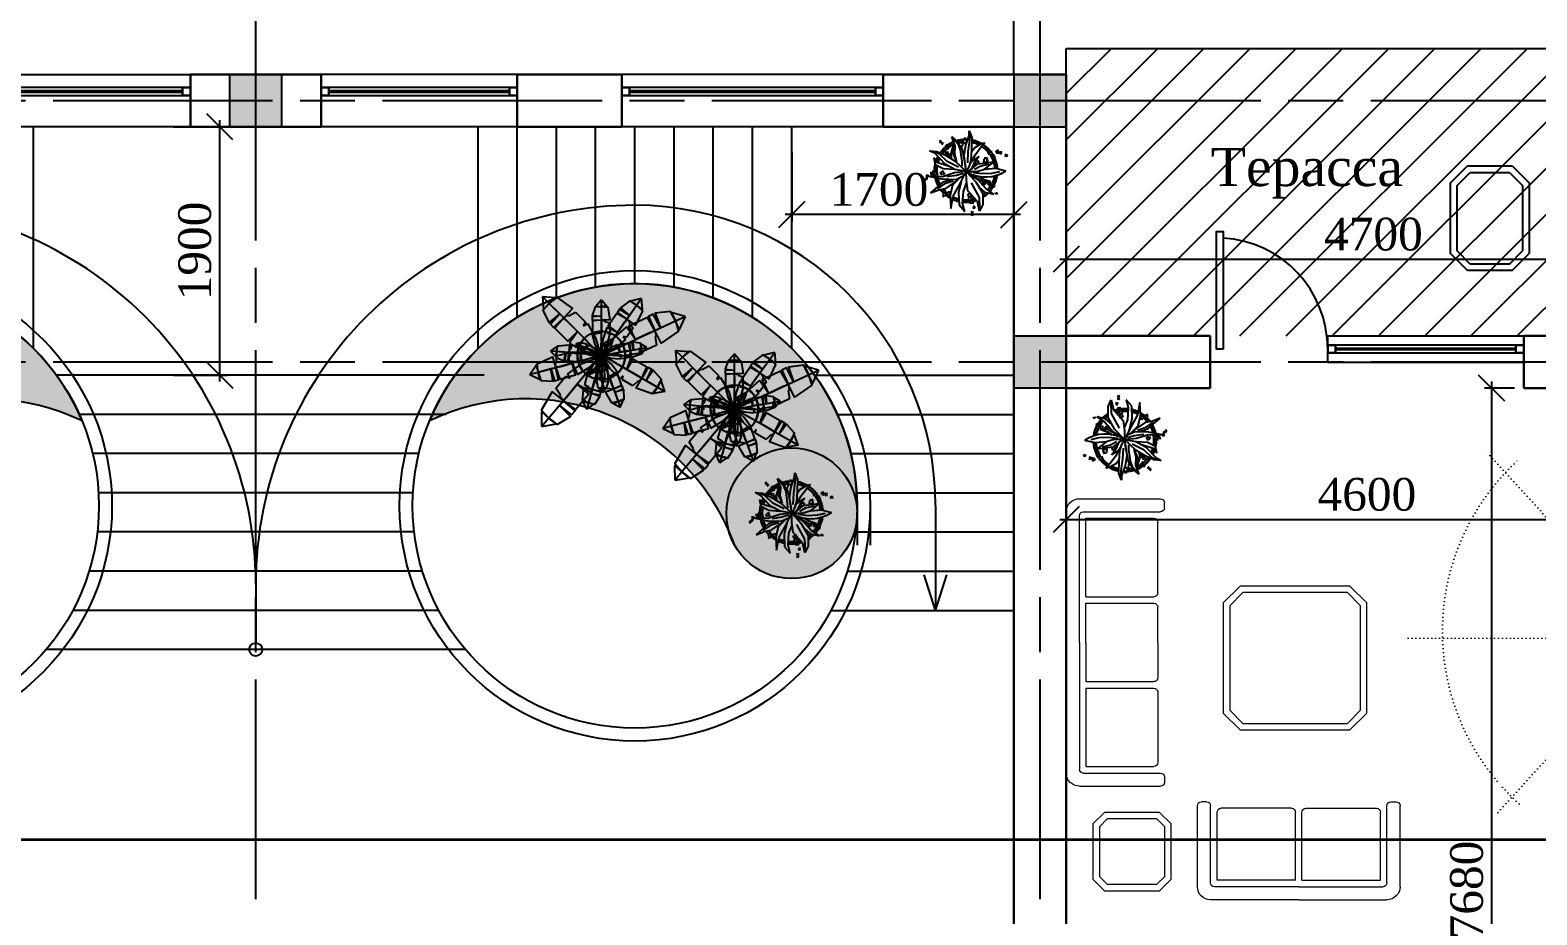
# Model space of a CAD drawing. Header units: inches. Extents: x 2870606 to 3671143, y -733551 to -473558.
# Drawn here: x 3331846 to 3343372, y -504653 to -497883 of the extents above; entities that cross this region are included whole.
import ezdxf

# ---------------------------------------------------------------- set-up
doc = ezdxf.new("R2010")
doc.units = ezdxf.units.IN
doc.header["$MEASUREMENT"] = 0
doc.linetypes.add('ACAD_ISO07W100', pattern=[3, 0, -3])
doc.linetypes.add('ACAD_ISO08W100', pattern=[36, 24, -3, 6, -3])
for name, color, linetype in [('100_FURNITURE', 25, 'Continuous'), ('100_TREE', 64, 'Continuous'), ('A_Windows', 160, 'Continuous'), ('Trees', 92, 'Continuous'), ('МЕБЕЛИРОВКА', 7, 'Continuous'), ('ШРИФТ', 7, 'Continuous')]:
    doc.layers.add(name, color=color, linetype=linetype)
doc.layers.add('_0', color=7, linetype='Continuous', lineweight=25)
doc.layers.add('Cashpo', color=25, linetype='Continuous', lineweight=25)
doc.styles.add('GENERATED_STYLE_1', font='times.ttf')
doc.styles.add('J~stule', font='dutch.ttf')
doc.linetypes.add('FENCELINE1', pattern='A,0.25,-0.1,[133,ltypeshp.shx,S=0.1,R=0,X=-0.1,Y=0],-0.1,1', length=1.45)
doc.dimstyles.new('J~style', dxfattribs={"dimscale": 100, "dimtxt": 2.5, "dimasz": 2, "dimexe": 0.55, "dimexo": 0.725, "dimtad": 1, "dimdec": 0, "dimdsep": 46, "dimtxsty": 'J~stule', "dimblk": 'OBLIQUE', "dimcen": 2, "dimdle": 0.5, "dimadec": 0, "dimazin": 0, "dimtfac": 1, "dimtdec": 0, "dimtmove": 0, "dimatfit": 3, "dimfxl": 1, "dimarcsym": 0})

# ---------------------------------------------------------------- blocks, each defined once
blk = doc.blocks.new('_Oblique')
at = {"color": 0, "linetype": 'ByBlock', "lineweight": -2}
blk.add_line((-0.5, -0.5), (0.5, 0.5), dxfattribs=at)
blk = doc.blocks.new('*D499')
at = {"color": 0, "lineweight": -2, "transparency": 16777216}
for p, q in [((3343026, -500573), (3343026, -508353)), ((3343200, -500623), (3342971, -500623)), ((3343325, -508303), (3342971, -508303))]:
    blk.add_line(p, q, dxfattribs=at)
at = {"layer": 'Defpoints', "color": 0, "lineweight": 35, "transparency": 16777216}
for p in [(3343272, -500623), (3343026, -508303), (3343397, -508303)]:
    blk.add_point(p, dxfattribs=at)
at = {"color": 0, "lineweight": -2, "transparency": 16777216, "xscale": 200, "yscale": 200, "zscale": 200}
for p, rotation in [((3343026, -500623), 90), ((3343026, -508303), 270)]:
    blk.add_blockref('_Oblique', p, dxfattribs=dict(at, rotation=rotation))
at = {"color": 0, "transparency": 16777216, "insert": (3342836, -504463), "char_height": 250, "attachment_point": 5, "rotation": 90, "style": 'J~stule'}
blk.add_mtext('7680', dxfattribs=at)
blk = doc.blocks.new('FSDFTV')
at = {"color": 33, "linetype": 'ACAD_ISO07W100', "lineweight": 13, "ltscale": 10}
for p, q in [((2, 179), (2, 2037)), ((2, 79), (-1440, 1399)), ((2, 79), (1376, 1338))]:
    blk.add_line(p, q, dxfattribs=at)
at = {"color": 33, "linetype": 'ByBlock', "lineweight": 13}
for points in [[(-1086, 219), (-796, 48), (-716, 221), (-1006, 372)], [(1086, 219), (796, 48), (716, 221), (1006, 372)], [(-1101, 0), (1101, 0), (1101, 331), (-1101, 331)], [(-500, 79), (503, 79), (503, 247), (-500, 247)], [(-500, 210), (503, 210), (503, 247), (-500, 247)]]:
    blk.add_lwpolyline(points, close=True, dxfattribs=at)
at = {"color": 33, "linetype": 'ACAD_ISO07W100', "lineweight": 13, "ltscale": 10}
blk.add_arc((-51, -54), 1776, 42.0748, 137.9252, dxfattribs=at)
blk = doc.blocks.new('ydyyd')
at = {"layer": 'МЕБЕЛИРОВКА', "lineweight": 13}
for p, q in [((730582, 154995), (730582, 155035)), ((731232, 155065), (730612, 155065)), ((731202, 154965), (730612, 154965)), ((731182, 154915), (730662, 154915)), ((731182, 154315), (731182, 154915)), ((731232, 153965), (731232, 154935)), ((731332, 153965), (731332, 154965)), ((730632, 154345), (730632, 154885)), ((729032, 154267), (729162, 154396)), ((729082, 154246), (729182, 154346)), ((729162, 154396), (730003, 154396)), ((729182, 154346), (729982, 154346)), ((729982, 154346), (730082, 154246)), ((730003, 154396), (730132, 154267)), ((729032, 153425), (729032, 154267)), ((729082, 153446), (729082, 154246)), ((730082, 154246), (730082, 153446)), ((730132, 154267), (730132, 153425)), ((730632, 153965), (730632, 154235)), ((731182, 154315), (730662, 154315)), ((731182, 154265), (730662, 154265)), ((731182, 153965), (731182, 154265)), ((730632, 153965), (730632, 153695)), ((731182, 153965), (731182, 153665)), ((731232, 153965), (731232, 152995)), ((731332, 153965), (731332, 152965)), ((731182, 153665), (730662, 153665)), ((730632, 153585), (730632, 153045)), ((731182, 153615), (730662, 153615)), ((731182, 153615), (731182, 153015)), ((729162, 153296), (729032, 153425)), ((729182, 153346), (729082, 153446)), ((729982, 153346), (730082, 153446)), ((730003, 153296), (730132, 153425)), ((729982, 153346), (729182, 153346)), ((730003, 153296), (729162, 153296)), ((731202, 152965), (730612, 152965)), ((731182, 153015), (730662, 153015)), ((730582, 152935), (730582, 152895)), ((731232, 152865), (730612, 152865)), ((728849, 152746), (728809, 152746)), ((730259, 152746), (730299, 152746)), ((728779, 152096), (728779, 152716)), ((728879, 152126), (728879, 152716)), ((728929, 152146), (728929, 152666)), ((729499, 152696), (728959, 152696)), ((729529, 152146), (729529, 152666)), ((729579, 152146), (729579, 152666)), ((729609, 152696), (730149, 152696)), ((730179, 152146), (730179, 152666)), ((730229, 152126), (730229, 152716)), ((730329, 152096), (730329, 152716)), ((730618, 152665), (730529, 152576)), ((730639, 152615), (730579, 152555)), ((730618, 152665), (731040, 152665)), ((730639, 152615), (731019, 152615)), ((731019, 152615), (731079, 152555)), ((731040, 152665), (731129, 152576)), ((730529, 152154), (730529, 152576)), ((730579, 152175), (730579, 152555)), ((731079, 152555), (731079, 152175)), ((731129, 152576), (731129, 152154)), ((730529, 152154), (730618, 152065)), ((730579, 152175), (730639, 152115)), ((731019, 152115), (731079, 152175)), ((731040, 152065), (731129, 152154)), ((729554, 152096), (728909, 152096)), ((729529, 152146), (728929, 152146)), ((729554, 152096), (730199, 152096)), ((729579, 152146), (730179, 152146)), ((731040, 152065), (730618, 152065)), ((731019, 152115), (730639, 152115)), ((729554, 151996), (728879, 151996)), ((729554, 151996), (730229, 151996))]:
    blk.add_line(p, q, dxfattribs=at)
for centre, radius, start, end in [((730612, 155035), 30, 90, 180), ((731232, 154965), 100, 0, 90), ((730612, 154995), 30, 180, 270), ((730662, 154885), 30, 90, 180), ((731202, 154935), 30, 0, 90), ((730662, 154345), 30, 180, 270), ((730662, 154235), 30, 90, 180), ((730662, 153695), 30, 180, 270), ((730662, 153585), 30, 90, 180), ((730612, 152935), 30, 90, 180), ((730662, 153045), 30, 180, 270), ((731202, 152995), 30, 270, 0), ((731232, 152965), 100, 270, 0), ((730612, 152895), 30, 180, 270), ((728809, 152716), 30, 90, 180), ((728849, 152716), 30, 0, 90), ((730259, 152716), 30, 90, 180), ((730299, 152716), 30, 0, 90), ((728959, 152666), 30, 90, 180), ((729499, 152666), 30, 0, 90), ((729609, 152666), 30, 90, 180), ((730149, 152666), 30, 0, 90), ((728879, 152096), 100, 180, 270), ((728909, 152126), 30, 180, 270), ((730199, 152126), 30, 270, 0), ((730229, 152096), 100, 270, 0)]:
    blk.add_arc(centre, radius, start, end, dxfattribs=at)
blk = doc.blocks.new('cvetok')
at = {"layer": 'Cashpo', "lineweight": 30, "ltscale": 0.1}
for centre, major_axis, start_param, end_param in [((94658, 171878), (170, -170), 2.755823, 2.987251), ((94658, 171878), (170, -170), 2.400873, 2.651128), ((94658, 171878), (-158, -158), 4.034231, 4.174743), ((94658, 171878), (-170, -170), 3.409984, 3.737026), ((94658, 171878), (-158, -158), 3.449429, 3.724418), ((94658, 171878), (170, -170), 3.458664, 3.61719), ((94658, 171878), (158, -158), 3.482746, 3.649771), ((94658, 171878), (170, -170), 3.024703, 3.316562), ((94658, 171878), (-158, -158), 4.624923, 4.873501), ((94658, 171878), (-158, -158), 4.327905, 4.569763), ((94658, 171878), (-158, -158), 3.03563, 3.35015), ((94658, 171878), (-170, -170), 3.019498, 3.341375), ((94658, 171878), (-158, -158), 2.449339, 2.938254), ((94658, 171878), (-170, -170), 2.966211, 2.998209), ((94658, 171878), (-170, -170), 2.892081, 2.958014), ((94658, 171878), (-170, -170), 2.431898, 2.830481), ((94658, 171878), (170, -170), 3.717694, 3.950919), ((94658, 171878), (170, -170), 4.008914, 4.104644), ((94659, 171883), (158, -158), 3.767296, 4.146619), ((94658, 171878), (170, -170), 4.142062, 4.429809), ((94658, 171878), (-158, -158), 5.746791, 5.985086), ((94658, 171878), (158, -158), 0.066528, 0.61373), ((94658, 171878), (170, -170), 0.291978, 0.654909), ((94658, 171878), (170, -170), 4.559068, 4.718123), ((94658, 171878), (-158, -158), 6.166573, 6.379453), ((94658, 171878), (170, -170), 4.823255, 4.978325), ((94658, 171878), (170, -170), -1.220089, -1.010216), ((94658, 171878), (158, -158), -1.237744, -1.029908), ((94658, 171878), (170, -170), -0.886086, -0.617507), ((94658, 171878), (158, -158), -0.889995, -0.67916), ((94658, 171878), (158, -158), -0.609448, -0.475122), ((94658, 171878), (170, -170), -0.592307, -0.44413), ((94658, 171878), (-158, -158), 1.402226, 1.533974), ((94658, 171878), (-170, -170), 1.354065, 1.580489), ((94658, 171878), (170, -170), 0.075749, 0.183167)]:
    blk.add_ellipse(centre, major_axis=major_axis, ratio=1, start_param=start_param, end_param=end_param, dxfattribs=at)
at = {"layer": 'Trees', "ltscale": 10}
for p, q in [((94457, 172108), (94461, 172102)), ((94463, 172105), (94457, 172108)), ((94461, 172102), (94457, 172100)), ((94457, 172100), (94461, 172100)), ((94461, 172100), (94459, 172096)), ((94459, 172096), (94468, 172097)), ((94464, 172108), (94463, 172105)), ((94465, 172105), (94464, 172108)), ((94469, 172107), (94465, 172105)), ((94468, 172098), (94469, 172107)), ((94471, 172095), (94474, 172089)), ((94476, 172092), (94471, 172095)), ((94474, 172089), (94471, 172087)), ((94478, 172095), (94476, 172092)), ((94479, 172091), (94478, 172095)), ((94483, 172094), (94479, 172091)), ((94482, 172085), (94483, 172094)), ((94577, 172068), (94551, 172140)), ((94551, 172140), (94596, 172088)), ((94551, 172140), (94605, 172093)), ((94615, 172089), (94597, 172096)), ((94597, 172096), (94610, 172081)), ((94618, 172098), (94615, 172089)), ((94621, 172089), (94618, 172098)), ((94631, 172099), (94621, 172089)), ((94642, 172108), (94630, 172104)), ((94630, 172104), (94648, 172088)), ((94634, 172073), (94631, 172099)), ((94635, 172116), (94642, 172108)), ((94646, 172113), (94635, 172116)), ((94652, 172132), (94646, 172113)), ((94656, 172114), (94652, 172132)), ((94652, 172089), (94666, 172100)), ((94665, 172116), (94656, 172114)), ((94657, 172074), (94683, 172148)), ((94660, 172108), (94665, 172116)), ((94668, 172106), (94660, 172108)), ((94676, 172024), (94688, 172110)), ((94683, 172148), (94684, 172183)), ((94684, 172183), (94704, 172132)), ((94688, 172110), (94692, 172145)), ((94704, 172132), (94702, 172039)), ((94804, 172093), (94773, 172057)), ((94778, 172087), (94804, 172093)), ((94380, 172032), (94437, 172027)), ((94422, 172010), (94380, 172032)), ((94414, 171978), (94424, 171926)), ((94435, 171942), (94414, 171978)), ((94454, 172008), (94422, 172022)), ((94499, 171928), (94422, 172010)), ((94437, 172027), (94503, 171997)), ((94515, 171950), (94454, 172008)), ((94471, 172087), (94475, 172087)), ((94475, 172087), (94473, 172083)), ((94473, 172083), (94481, 172084)), ((94497, 172023), (94509, 172021)), ((94506, 172016), (94497, 172023)), ((94502, 172012), (94506, 172016)), ((94508, 172012), (94502, 172012)), ((94503, 171997), (94575, 171953)), ((94504, 172074), (94510, 172074)), ((94511, 172065), (94504, 172074)), ((94505, 172005), (94508, 172012)), ((94520, 172010), (94505, 172005)), ((94508, 172078), (94512, 172076)), ((94510, 172074), (94508, 172078)), ((94509, 172021), (94510, 172027)), ((94510, 172057), (94515, 172048)), ((94516, 172057), (94510, 172057)), ((94510, 172027), (94513, 172021)), ((94512, 172076), (94515, 172083)), ((94522, 172069), (94512, 172064)), ((94513, 172021), (94518, 172026)), ((94515, 172083), (94516, 172074)), ((94515, 172062), (94516, 172057)), ((94518, 172059), (94515, 172062)), ((94516, 172074), (94521, 172075)), ((94521, 172075), (94517, 172072)), ((94517, 172072), (94522, 172069)), ((94517, 172047), (94528, 172051)), ((94524, 172065), (94518, 172059)), ((94518, 172026), (94521, 172012)), ((94518, 172006), (94530, 172004)), ((94527, 171999), (94518, 172006)), ((94523, 172057), (94524, 172065)), ((94527, 172056), (94523, 172057)), ((94523, 172054), (94527, 172056)), ((94528, 172051), (94523, 172054)), ((94523, 171995), (94527, 171999)), ((94528, 171995), (94523, 171995)), ((94526, 171988), (94528, 171995)), ((94540, 171994), (94526, 171988)), ((94530, 172004), (94531, 172010)), ((94531, 172010), (94534, 172004)), ((94534, 172004), (94539, 172009)), ((94539, 172009), (94542, 171995)), ((94564, 172082), (94542, 172010)), ((94542, 172010), (94545, 171977)), ((94562, 172008), (94564, 172082)), ((94587, 171956), (94562, 172008)), ((94573, 172006), (94577, 172068)), ((94590, 171947), (94573, 172006)), ((94596, 172088), (94615, 172039)), ((94610, 172081), (94601, 172073)), ((94601, 172073), (94613, 172075)), ((94613, 172075), (94609, 172062)), ((94609, 172062), (94632, 172069)), ((94615, 172039), (94627, 171950)), ((94619, 172065), (94633, 172033)), ((94633, 172033), (94656, 171910)), ((94644, 171992), (94657, 172074)), ((94661, 171873), (94644, 171992)), ((94672, 171939), (94676, 172024)), ((94723, 171991), (94688, 171932)), ((94702, 172039), (94696, 171961)), ((94699, 172022), (94723, 172055)), ((94707, 171953), (94761, 171989)), ((94761, 171989), (94722, 171939)), ((94723, 172055), (94778, 172087)), ((94773, 172057), (94723, 171991)), ((94823, 171977), (94799, 171974)), ((94817, 171965), (94823, 171977)), ((94828, 172019), (94839, 172017)), ((94838, 172001), (94828, 172019)), ((94837, 172024), (94843, 172020)), ((94839, 172017), (94837, 172024)), ((94858, 172005), (94840, 171999)), ((94843, 172020), (94851, 172031)), ((94851, 172031), (94850, 172016)), ((94850, 172016), (94858, 172015)), ((94858, 172015), (94850, 172011)), ((94850, 172011), (94858, 172005)), ((94872, 172004), (94859, 171998)), ((94859, 171996), (94862, 171981)), ((94862, 171981), (94867, 171987)), ((94867, 171987), (94870, 171983)), ((94870, 171983), (94871, 171988)), ((94871, 171996), (94872, 172004)), ((94877, 171998), (94871, 171996)), ((94871, 171988), (94881, 171985)), ((94873, 171993), (94877, 171998)), ((94881, 171985), (94873, 171993)), ((94887, 172032), (94889, 172018)), ((94894, 172029), (94887, 172032)), ((94891, 172017), (94906, 172016)), ((94894, 172035), (94894, 172029)), ((94897, 172030), (94894, 172035)), ((94907, 172036), (94897, 172030)), ((94901, 172022), (94907, 172024)), ((94906, 172016), (94901, 172022)), ((94902, 172026), (94907, 172036)), ((94907, 172024), (94902, 172026)), ((94910, 172023), (94918, 172020)), ((94915, 172008), (94910, 172023)), ((94917, 172025), (94921, 172021)), ((94918, 172020), (94917, 172025)), ((94931, 172008), (94917, 172007)), ((94921, 172021), (94929, 172029)), ((94929, 172029), (94926, 172018)), ((94926, 172018), (94932, 172016)), ((94932, 172016), (94926, 172014)), ((94926, 172014), (94931, 172008)), ((94958, 171997), (94968, 172005)), ((94963, 171986), (94958, 171996)), ((94966, 171991), (94963, 171986)), ((94969, 171987), (94966, 171991)), ((94968, 172005), (94968, 171999)), ((94968, 171999), (94972, 172000)), ((94978, 171993), (94969, 171992)), ((94969, 171992), (94969, 171987)), ((94972, 172000), (94970, 171996)), ((94970, 171996), (94978, 171993)), ((94384, 171864), (94390, 171858)), ((94392, 171862), (94384, 171864)), ((94393, 171866), (94392, 171862)), ((94395, 171862), (94393, 171866)), ((94398, 171867), (94395, 171862)), ((94401, 171856), (94398, 171867)), ((94403, 171876), (94411, 171867)), ((94414, 171872), (94403, 171876)), ((94411, 171867), (94405, 171863)), ((94405, 171863), (94412, 171863)), ((94412, 171863), (94410, 171856)), ((94410, 171856), (94424, 171860)), ((94416, 171877), (94414, 171872)), ((94418, 171872), (94416, 171877)), ((94423, 171877), (94418, 171872)), ((94425, 171862), (94423, 171877)), ((94424, 171926), (94485, 171896)), ((94529, 171912), (94435, 171942)), ((94469, 171849), (94465, 171867)), ((94467, 171869), (94485, 171878)), ((94570, 171863), (94478, 171833)), ((94485, 171878), (94482, 171868)), ((94482, 171868), (94490, 171869)), ((94485, 171896), (94569, 171890)), ((94490, 171869), (94485, 171863)), ((94485, 171863), (94496, 171854)), ((94573, 171888), (94499, 171928)), ((94602, 171906), (94515, 171950)), ((94661, 171873), (94570, 171863)), ((94661, 171873), (94573, 171888)), ((94575, 171953), (94661, 171873)), ((94607, 171767), (94661, 171873)), ((94627, 171950), (94628, 171913)), ((94638, 171839), (94661, 171873)), ((94683, 171915), (94661, 171873)), ((94662, 171803), (94661, 171873)), ((94661, 171873), (94739, 171873)), ((94661, 171873), (94734, 171795)), ((94670, 171868), (94750, 171932)), ((94696, 171961), (94683, 171915)), ((94695, 171947), (94707, 171953)), ((94722, 171939), (94698, 171887)), ((94713, 171865), (94786, 171857)), ((94723, 171890), (94767, 171915)), ((94731, 171945), (94729, 171919)), ((94729, 171919), (94740, 171927)), ((94758, 171951), (94733, 171949)), ((94739, 171873), (94802, 171891)), ((94740, 171927), (94740, 171924)), ((94750, 171932), (94871, 171947)), ((94751, 171940), (94758, 171951)), ((94763, 171939), (94751, 171940)), ((94753, 171933), (94763, 171939)), ((94754, 171931), (94753, 171933)), ((94767, 171915), (94834, 171931)), ((94786, 171857), (94857, 171860)), ((94797, 171971), (94794, 171945)), ((94794, 171945), (94805, 171952)), ((94871, 171947), (94798, 171890)), ((94802, 171891), (94886, 171899)), ((94805, 171952), (94807, 171943)), ((94807, 171943), (94812, 171951)), ((94812, 171951), (94828, 171941)), ((94828, 171964), (94817, 171965)), ((94818, 171959), (94828, 171964)), ((94828, 171941), (94818, 171959)), ((94857, 171860), (94918, 171874)), ((94886, 171899), (94964, 171879)), ((94340, 171806), (94336, 171800)), ((94336, 171800), (94342, 171803)), ((94340, 171808), (94337, 171807)), ((94337, 171807), (94340, 171806)), ((94338, 171812), (94340, 171808)), ((94347, 171811), (94338, 171812)), ((94342, 171803), (94344, 171800)), ((94344, 171800), (94345, 171804)), ((94345, 171804), (94349, 171801)), ((94349, 171801), (94348, 171810)), ((94354, 171818), (94350, 171813)), ((94350, 171813), (94356, 171816)), ((94351, 171820), (94354, 171818)), ((94354, 171820), (94351, 171820)), ((94352, 171825), (94354, 171820)), ((94361, 171823), (94352, 171825)), ((94354, 171844), (94360, 171837)), ((94362, 171842), (94354, 171844)), ((94356, 171816), (94358, 171812)), ((94360, 171837), (94357, 171834)), ((94357, 171834), (94362, 171835)), ((94358, 171812), (94359, 171816)), ((94359, 171816), (94363, 171814)), ((94362, 171835), (94361, 171829)), ((94361, 171829), (94370, 171834)), ((94363, 171846), (94362, 171842)), ((94363, 171814), (94362, 171823)), ((94365, 171842), (94363, 171846)), ((94368, 171847), (94365, 171842)), ((94371, 171835), (94368, 171847)), ((94372, 171838), (94475, 171816)), ((94478, 171833), (94372, 171838)), ((94390, 171858), (94387, 171854)), ((94387, 171854), (94392, 171855)), ((94482, 171792), (94388, 171709)), ((94392, 171855), (94391, 171850)), ((94391, 171850), (94400, 171854)), ((94400, 171844), (94405, 171845)), ((94405, 171842), (94400, 171844)), ((94401, 171850), (94412, 171851)), ((94405, 171845), (94401, 171850)), ((94402, 171834), (94405, 171842)), ((94408, 171840), (94402, 171834)), ((94411, 171837), (94408, 171840)), ((94417, 171839), (94411, 171841)), ((94411, 171841), (94411, 171837)), ((94413, 171850), (94417, 171839)), ((94495, 171779), (94440, 171740)), ((94451, 171734), (94504, 171743)), ((94476, 171856), (94469, 171849)), ((94475, 171816), (94580, 171813)), ((94479, 171848), (94476, 171856)), ((94481, 171856), (94479, 171848)), ((94496, 171854), (94481, 171856)), ((94552, 171813), (94482, 171792)), ((94562, 171800), (94495, 171779)), ((94504, 171743), (94590, 171802)), ((94586, 171843), (94512, 171831)), ((94557, 171768), (94538, 171691)), ((94612, 171825), (94557, 171768)), ((94562, 171685), (94607, 171767)), ((94580, 171813), (94638, 171839)), ((94638, 171858), (94586, 171843)), ((94625, 171805), (94602, 171712)), ((94639, 171721), (94664, 171783)), ((94672, 171726), (94662, 171803)), ((94750, 171811), (94697, 171846)), ((94698, 171846), (94788, 171798)), ((94762, 171674), (94701, 171786)), ((94734, 171795), (94787, 171704)), ((94810, 171742), (94750, 171811)), ((94793, 171813), (94755, 171836)), ((94758, 171755), (94804, 171716)), ((94788, 171798), (94850, 171793)), ((94789, 171779), (94793, 171794)), ((94802, 171770), (94789, 171777)), ((94850, 171793), (94793, 171813)), ((94793, 171794), (94798, 171787)), ((94798, 171787), (94801, 171792)), ((94801, 171792), (94802, 171786)), ((94801, 171778), (94802, 171770)), ((94808, 171775), (94801, 171778)), ((94802, 171786), (94813, 171788)), ((94813, 171788), (94804, 171781)), ((94804, 171781), (94808, 171775)), ((94824, 171778), (94829, 171793)), ((94838, 171769), (94825, 171776)), ((94829, 171793), (94833, 171786)), ((94833, 171786), (94837, 171791)), ((94837, 171791), (94837, 171786)), ((94837, 171786), (94848, 171787)), ((94837, 171777), (94838, 171769)), ((94843, 171775), (94837, 171777)), ((94848, 171787), (94839, 171780)), ((94839, 171780), (94843, 171775)), ((94851, 171755), (94846, 171744)), ((94846, 171744), (94852, 171746)), ((94852, 171746), (94851, 171741)), ((94851, 171741), (94855, 171744)), ((94863, 171753), (94853, 171756)), ((94855, 171744), (94860, 171737)), ((94858, 171746), (94863, 171747)), ((94860, 171737), (94858, 171746)), ((94859, 171749), (94863, 171753)), ((94863, 171747), (94859, 171749)), ((94868, 171769), (94862, 171760)), ((94862, 171758), (94870, 171750)), ((94870, 171763), (94868, 171769)), ((94874, 171767), (94870, 171763)), ((94870, 171750), (94871, 171756)), ((94871, 171756), (94875, 171754)), ((94873, 171762), (94874, 171767)), ((94881, 171760), (94873, 171762)), ((94873, 171758), (94881, 171760)), ((94875, 171754), (94873, 171758)), ((94388, 171709), (94451, 171734)), ((94499, 171709), (94479, 171705)), ((94479, 171705), (94487, 171699)), ((94487, 171699), (94480, 171695)), ((94480, 171695), (94487, 171694)), ((94487, 171694), (94483, 171680)), ((94483, 171680), (94494, 171690)), ((94494, 171690), (94500, 171684)), ((94498, 171693), (94508, 171690)), ((94500, 171684), (94498, 171693)), ((94508, 171690), (94501, 171708)), ((94519, 171714), (94513, 171695)), ((94513, 171695), (94522, 171699)), ((94540, 171714), (94521, 171716)), ((94522, 171699), (94522, 171691)), ((94522, 171691), (94527, 171697)), ((94527, 171697), (94537, 171687)), ((94533, 171706), (94540, 171714)), ((94542, 171704), (94533, 171706)), ((94533, 171701), (94542, 171704)), ((94537, 171687), (94533, 171701)), ((94538, 171691), (94543, 171590)), ((94543, 171590), (94562, 171685)), ((94602, 171712), (94606, 171617)), ((94633, 171628), (94639, 171721)), ((94649, 171568), (94633, 171628)), ((94670, 171698), (94679, 171681)), ((94680, 171696), (94670, 171698)), ((94746, 171644), (94672, 171726)), ((94685, 171679), (94676, 171663)), ((94677, 171660), (94692, 171647)), ((94678, 171705), (94680, 171696)), ((94684, 171700), (94678, 171705)), ((94682, 171680), (94701, 171686)), ((94694, 171711), (94684, 171700)), ((94689, 171670), (94685, 171679)), ((94695, 171677), (94689, 171670)), ((94692, 171697), (94694, 171711)), ((94699, 171696), (94692, 171697)), ((94692, 171647), (94692, 171657)), ((94692, 171657), (94699, 171654)), ((94699, 171625), (94692, 171638)), ((94693, 171692), (94699, 171696)), ((94701, 171686), (94693, 171692)), ((94693, 171640), (94706, 171650)), ((94694, 171668), (94695, 171677)), ((94709, 171666), (94694, 171668)), ((94696, 171661), (94709, 171666)), ((94699, 171654), (94696, 171661)), ((94703, 171632), (94699, 171625)), ((94707, 171626), (94703, 171632)), ((94706, 171650), (94705, 171642)), ((94705, 171642), (94711, 171644)), ((94718, 171634), (94706, 171633)), ((94706, 171633), (94707, 171626)), ((94711, 171644), (94708, 171639)), ((94708, 171639), (94718, 171634)), ((94762, 171570), (94746, 171644)), ((94765, 171594), (94762, 171674)), ((94787, 171704), (94787, 171620)), ((94804, 171716), (94872, 171700)), ((94872, 171700), (94810, 171742)), ((94885, 171702), (94887, 171711)), ((94889, 171704), (94885, 171702)), ((94889, 171711), (94898, 171710)), ((94889, 171700), (94889, 171704)), ((94892, 171703), (94889, 171700)), ((94897, 171698), (94892, 171703)), ((94898, 171710), (94895, 171707)), ((94895, 171707), (94898, 171706)), ((94898, 171706), (94895, 171705)), ((94895, 171705), (94897, 171698)), ((94606, 171617), (94649, 171568)), ((94699, 171562), (94706, 171567)), ((94703, 171561), (94699, 171562)), ((94699, 171543), (94706, 171549)), ((94704, 171542), (94699, 171543)), ((94701, 171558), (94703, 171561)), ((94705, 171559), (94701, 171558)), ((94701, 171539), (94704, 171542)), ((94705, 171540), (94701, 171539)), ((94707, 171552), (94705, 171559)), ((94707, 171533), (94705, 171540)), ((94707, 171567), (94714, 171561)), ((94708, 171558), (94707, 171552)), ((94707, 171548), (94714, 171542)), ((94708, 171539), (94707, 171533)), ((94711, 171557), (94708, 171558)), ((94712, 171538), (94708, 171539)), ((94714, 171561), (94710, 171560)), ((94710, 171560), (94711, 171557)), ((94714, 171542), (94710, 171541)), ((94710, 171541), (94712, 171538)), ((94724, 171607), (94713, 171604)), ((94713, 171602), (94714, 171590)), ((94714, 171590), (94718, 171595)), ((94718, 171595), (94720, 171591)), ((94720, 171591), (94721, 171595)), ((94721, 171595), (94729, 171592)), ((94722, 171602), (94724, 171607)), ((94727, 171602), (94722, 171602)), ((94723, 171599), (94727, 171602)), ((94729, 171592), (94723, 171599)), ((94787, 171620), (94762, 171570))]:
    blk.add_line(p, q, dxfattribs=at)
at = {"layer": 'Trees', "linetype": 'ByBlock'}
blk.add_ellipse((94658, 171878), major_axis=(170, -170), ratio=1, start_param=2.298631, end_param=2.368794, dxfattribs=at)
at = {"layer": 'Trees', "ltscale": 10}
for centre, major_axis, ratio, start_param, end_param in [((94808, 172099), (274, 0), 0.978732, 4.181898, 5.319375), ((94658, 171878), (170, -170), 1, 0.214693, 0.250114)]:
    blk.add_ellipse(centre, major_axis=major_axis, ratio=ratio, start_param=start_param, end_param=end_param, dxfattribs=at)
blk = doc.blocks.new('RIK6IR')
at = {"layer": '100_FURNITURE'}
for p, q in [((2806978, 163564), (2806849, 163435)), ((2807519, 163564), (2806978, 163564)), ((2807649, 163435), (2807519, 163564)), ((2806999, 163514), (2806899, 163414)), ((2807499, 163514), (2806999, 163514)), ((2807599, 163414), (2807499, 163514)), ((2806849, 163435), (2806849, 163094)), ((2806899, 163414), (2806899, 163114)), ((2807599, 163114), (2807599, 163414)), ((2807649, 163094), (2807649, 163435)), ((2806899, 163114), (2806999, 163014)), ((2807599, 163114), (2807499, 163014)), ((2806849, 163094), (2806978, 162964)), ((2806999, 163014), (2807499, 163014)), ((2807649, 163094), (2807519, 162964)), ((2806978, 162964), (2807519, 162964))]:
    blk.add_line(p, q, dxfattribs=at)
blk = doc.blocks.new('*D559')
at = {"color": 0, "lineweight": -2, "transparency": 16777216}
for p, q in [((3339772, -500865), (3339772, -501682)), ((3344372, -500865), (3344372, -501682)), ((3339722, -501627), (3344422, -501627))]:
    blk.add_line(p, q, dxfattribs=at)
at = {"layer": 'Defpoints', "color": 0, "lineweight": 35, "transparency": 16777216}
for p in [(3339772, -500792), (3344372, -500792), (3344372, -501627)]:
    blk.add_point(p, dxfattribs=at)
at = {"color": 0, "lineweight": -2, "transparency": 16777216, "xscale": 200, "yscale": 200, "zscale": 200, "rotation": 180}
blk.add_blockref('_Oblique', (3339772, -501627), dxfattribs=at)
at = {"color": 0, "lineweight": -2, "transparency": 16777216, "xscale": 200, "yscale": 200, "zscale": 200}
blk.add_blockref('_Oblique', (3344372, -501627), dxfattribs=at)
at = {"color": 0, "transparency": 16777216, "insert": (3342072, -501437), "char_height": 250, "attachment_point": 5, "style": 'J~stule'}
blk.add_mtext('4600', dxfattribs=at)
blk = doc.blocks.new('*D562')
at = {"color": 0, "lineweight": -2, "transparency": 16777216}
for p, q in [((3339772, -499071), (3339772, -499691)), ((3344472, -499071), (3344472, -499691)), ((3339722, -499636), (3344522, -499636))]:
    blk.add_line(p, q, dxfattribs=at)
at = {"layer": 'Defpoints', "color": 0, "lineweight": 35, "transparency": 16777216}
for p in [(3339772, -498998), (3344472, -498998), (3344472, -499636)]:
    blk.add_point(p, dxfattribs=at)
at = {"color": 0, "lineweight": -2, "transparency": 16777216, "xscale": 200, "yscale": 200, "zscale": 200, "rotation": 180}
blk.add_blockref('_Oblique', (3339772, -499636), dxfattribs=at)
at = {"color": 0, "lineweight": -2, "transparency": 16777216, "xscale": 200, "yscale": 200, "zscale": 200}
blk.add_blockref('_Oblique', (3344472, -499636), dxfattribs=at)
at = {"color": 0, "transparency": 16777216, "insert": (3342122, -499446), "char_height": 250, "attachment_point": 5, "style": 'J~stule'}
blk.add_mtext('4700', dxfattribs=at)
blk = doc.blocks.new('*D606')
at = {"color": 0, "lineweight": -2, "transparency": 16777216}
for p, q in [((3332942, -498623), (3333352, -498623)), ((3333297, -500573), (3333297, -498573)), ((3332942, -500523), (3333352, -500523))]:
    blk.add_line(p, q, dxfattribs=at)
at = {"layer": 'Defpoints', "color": 0, "lineweight": 35, "transparency": 16777216}
for p in [(3332869, -498623), (3333297, -498623), (3332869, -500523)]:
    blk.add_point(p, dxfattribs=at)
at = {"color": 0, "lineweight": -2, "transparency": 16777216, "xscale": 200, "yscale": 200, "zscale": 200}
for p, rotation in [((3333297, -498623), 90), ((3333297, -500523), 270)]:
    blk.add_blockref('_Oblique', p, dxfattribs=dict(at, rotation=rotation))
at = {"color": 0, "transparency": 16777216, "insert": (3333106, -499573), "char_height": 250, "attachment_point": 5, "rotation": 90, "style": 'J~stule'}
blk.add_mtext('1900', dxfattribs=at)
blk = doc.blocks.new('3DLF-P1')
at = {"color": 76}
blk.add_line((-0.98, 0, 0.17), (0, 0, 0.17), dxfattribs=at)
for points in [[(-17.11, 0, -1.36), (-17.01, 2.24, -1.53), (-13.94, 3.24, 0.14), (-13.65, 0, 0.64)], [(-13.65, 0, 0.64), (-13.51, 3.24, 0.39), (-12.42, 3.24, 1.02), (-12.35, 0, 1.39)], [(-19.36, 0, -5.26), (-17.06, 1.97, -1.97), (-17.11, 0, -1.36), (-19.36, 0, -5.26)], [(-12.35, 0, 1.39), (-12.1, 3.14, 2.23), (-7.85, 3.14, 2.23), (-7.85, 0, 1.39)], [(-19.36, 0, -5.26), (-17.06, -1.97, -1.97), (-17.11, 0, -1.36), (-19.36, 0, -5.26)], [(-17.11, 0, -1.36), (-16.8, -2.24, -1.41), (-12.43, -2.99, 1.04), (-12.35, 0, 1.39)]]:
    blk.add_3dface(points, dxfattribs=at)
for points, invisible_edges in [([(-7.88, 0, 1.39), (-7.29, 3.2, 1.86), (-3.87, 2.22, 1.08), (-3.94, 0, 0.69)], 4), ([(-12.35, 0, 1.39), (-12.1, -1.21, 1.71), (-11.85, -1.21, 1.71), (-11.85, 0, 1.39)], 4), ([(-11.85, 0, 1.39), (-11.85, -1.21, 1.71), (-11.35, -2.9, 2.16), (-11.35, 0, 1.39)], 5), ([(-11.35, 0, 1.39), (-7.85, 0, 1.39), (-7.85, -1.93, 1.9)], 10), ([(-11.35, 0, 1.39), (-11.35, -2.9, 2.16), (-8.1, -2.9, 2.16), (-7.85, -1.93, 1.9)], 9), ([(-7.88, 0, 1.39), (-3.88, -1.97, 1.04), (-1.22, -0.49, 0.3), (-0.98, 0, 0.17)], 1), ([(-7.88, 0, 1.39), (-7.82, -1.97, 1.73), (-7.54, -2.95, 1.86), (-3.88, -1.97, 1.04)], 9), ([(-3.94, 0, 0.69), (-3.87, 2.22, 1.08), (-1.21, 0.74, 0.35)], 9), ([(-3.94, 0, 0.69), (-1.21, 0.74, 0.35), (-0.98, 0, 0.17)], 1)]:
    blk.add_3dface(points, dxfattribs=dict(at, invisible_edges=invisible_edges))
blk = doc.blocks.new('PLANT1')
at = {"const_width": 0.00635}
blk.add_lwpolyline([(-0.1302, 0, 1), (0.1302, 0, 1)], format="xyb", close=True, dxfattribs=at)
for centre, radius in [((0, 0), 0.127), ((0, 0, 0.2032), 0.00635)]:
    blk.add_circle(centre, radius)
for p, xscale, yscale, zscale, rotation in [((0, 0, 0.4064), 0.02286, 0.02286, 0.02286, 250), ((0, 0, 0.6159), 0.01524, 0.01524, 0.01524, 295.1447856306789), ((0, 0, 0.5588), 0.01905, 0.01905, 0.01905, 329.9999999999999), ((0, 0, 0.3556), 0.01905, 0.01905, 0.01905, 329.9999999999999), ((0, 0, 0.5906), 0.01397, 0.01397, 0.01397, 210), ((0, 0, 0.6604), 0.007619999999999999, 0.007619999999999999, 0.007619999999999999, 230.1944289077348), ((0, 0, 0.5271), 0.02032, 0.02032, 0.02032, 190), ((0, 0.0063, 0.4587), 0.02032, 0.02032, 0.02032, 55), ((0, 0, 0.635), 0.0127, 0.0127, 0.0127, 15), ((0, 0, 0.5906), 0.01524, 0.01524, 0.01524, 95), ((0, 0, 0.4064), 0.01524, 0.01524, 0.01524, 130.2363583092738), ((0, 0, 0.3556), 0.0254, 0.0254, 0.0254, 155), ((0, 0, 0.508), 0.01016, 0.01016, 0.01016, 113.1985905136482)]:
    blk.add_blockref('3DLF-P1', p, dxfattribs=dict(xscale=xscale, yscale=yscale, zscale=zscale, rotation=rotation))
at = {"xscale": 0.0254, "yscale": 0.0254, "zscale": 0.0254}
blk.add_blockref('3DLF-P1', (0, 0, 0.3048), dxfattribs=at)
at = {"color": 84, "extrusion": (0.721942, -0.193444, 0.664364), "xscale": 0.00635, "yscale": 0.00635, "zscale": 0.00635, "rotation": 257.2160735877907}
blk.add_blockref('3DLF-P1', (0, 0.4936, 0.4387), dxfattribs=at)
at = {"color": 84, "extrusion": (-0.657265, 0.176114, 0.732793), "xscale": 0.00635, "yscale": 0.00635, "zscale": 0.00635, "rotation": 254.1723377001319}
blk.add_blockref('3DLF-P1', (0.0033, 0.4497, 0.4836), dxfattribs=at)
blk = doc.blocks.new('*D608')
at = {"color": 0, "lineweight": -2, "transparency": 16777216}
for p, q in [((3337672, -498818), (3337672, -499350)), ((3339372, -498818), (3339372, -499350)), ((3339422, -499295), (3337622, -499295))]:
    blk.add_line(p, q, dxfattribs=at)
at = {"layer": 'Defpoints', "color": 0, "lineweight": 35, "transparency": 16777216}
for p in [(3337672, -498745), (3339372, -498745), (3337672, -499295)]:
    blk.add_point(p, dxfattribs=at)
at = {"color": 0, "lineweight": -2, "transparency": 16777216, "xscale": 200, "yscale": 200, "zscale": 200, "rotation": 180}
blk.add_blockref('_Oblique', (3337672, -499295), dxfattribs=at)
at = {"color": 0, "lineweight": -2, "transparency": 16777216, "xscale": 200, "yscale": 200, "zscale": 200}
blk.add_blockref('_Oblique', (3339372, -499295), dxfattribs=at)
at = {"color": 0, "transparency": 16777216, "insert": (3338339, -499104), "char_height": 250, "attachment_point": 5, "style": 'J~stule'}
blk.add_mtext('1700', dxfattribs=at)
blk = doc.blocks.new('*U71')
at = {"color": 7, "lineweight": 30}
for points in [[(0, 60), (60, 60), (60, 0), (0, 0)], [(1500, 60), (1440, 60), (1440, 0), (1500, 0)]]:
    blk.add_lwpolyline(points, close=True, dxfattribs=at)
at = {"color": 4, "lineweight": 25}
for points in [[(60, 60), (1440, 60), (1440, 0), (60, 0)], [(60, 35), (1440, 35), (1440, 25), (60, 25)]]:
    blk.add_lwpolyline(points, close=True, dxfattribs=at)
blk = doc.blocks.new('*U70')
at = {"color": 7, "lineweight": 30}
for points in [[(0, 60), (60, 60), (60, 0), (0, 0)], [(2000, 60), (1940, 60), (1940, 0), (2000, 0)]]:
    blk.add_lwpolyline(points, close=True, dxfattribs=at)
at = {"color": 4, "lineweight": 25}
for points in [[(60, 60), (1940, 60), (1940, 0), (60, 0)], [(60, 35), (1940, 35), (1940, 25), (60, 25)]]:
    blk.add_lwpolyline(points, close=True, dxfattribs=at)
blk = doc.blocks.new('*U65')
at = {"color": 7, "lineweight": 30}
for points in [[(0, 60), (60, 60), (60, 0), (0, 0)], [(1500, 60), (1440, 60), (1440, 0), (1500, 0)]]:
    blk.add_lwpolyline(points, close=True, dxfattribs=at)
at = {"color": 4, "lineweight": 25}
for points in [[(60, 60), (1440, 60), (1440, 0), (60, 0)], [(60, 35), (1440, 35), (1440, 25), (60, 25)]]:
    blk.add_lwpolyline(points, close=True, dxfattribs=at)

msp = doc.modelspace()

# ---------------------------------------------------------------- hatches: boundary and pattern name
h = msp.add_hatch()
h.set_pattern_fill('ANSI31', color=72, scale=2000)
h.set_pattern_definition([(45, (309335.31, 125168.67), (-176.776695, 176.776695), [])])
h.paths.add_polyline_path([(3354372.01, -498023.13), (3339772.01, -498023.13), (3339772.01, -500223.13), (3354372.01, -500223.13)])
h = msp.add_hatch(color=256)
h.dxf.hatch_style = 1
h.paths.add_polyline_path([(3333772.01, -498623.13), (3333772.01, -498223.13), (3333372.01, -498223.13), (3333372.01, -498623.13)])
h = msp.add_hatch(color=256)
h.dxf.hatch_style = 1
h.paths.add_polyline_path([(3339772.01, -498623.13), (3339772.01, -498223.13), (3339372.01, -498223.13), (3339372.01, -498623.13)])
at = {"lineweight": 35}
h = msp.add_hatch(color=74, dxfattribs=at)
h.dxf.hatch_style = 1
h.paths.add_polyline_path([(3332242.83, -500873.1, 0.4213882), (3329956.13, -501705.11, 0.0632606), (3329972.01, -501580.09, 1), (3328972.01, -501580.09), (3328972.01, -501523.13, -0.82082091)])
h.paths.add_polyline_path([(3329972.01, -501580.09, -1), (3328972.01, -501580.09, -1)])
h = msp.add_hatch(color=74, dxfattribs=at)
h.dxf.hatch_style = 1
h.paths.add_polyline_path([(3334901.19, -500873.1, -0.4213882), (3337187.89, -501705.11, -0.0632606), (3337172.01, -501580.09, -1), (3338172.01, -501580.09), (3338172.01, -501523.13, 0.82082091)])
h.paths.add_polyline_path([(3337172.01, -501580.09, 1), (3338172.01, -501580.09, 1)])
h = msp.add_hatch(color=256)
h.dxf.hatch_style = 1
h.paths.add_polyline_path([(3339772.01, -500223.13), (3339772.01, -500623.13), (3339372.01, -500623.13), (3339372.01, -500223.13)])

# ---------------------------------------------------------------- linework, layer by layer
at = {"color": 252, "linetype": 'ACAD_ISO08W100', "ltscale": 70}
for p, q in [((3333572.01, -524692.02), (3333572.01, -496403.85)), ((3339572.01, -524692.02), (3339572.01, -496403.85)), ((3366460.93, -498423.13), (3300567.24, -498423.13)), ((3366460.93, -500423.13), (3300567.24, -500423.13))]:
    msp.add_line(p, q, dxfattribs=at)
for p, q in [((3339372.01, -498223.13), (3339372.01, -497623.13)), ((3339772.01, -498023.13), (3354372.01, -498023.13)), ((3339772.01, -498223.13), (3339772.01, -498023.13)), ((3331572.01, -498223.13), (3333072.01, -498223.13)), ((3335572.01, -498223.13), (3334072.01, -498223.13)), ((3338372.01, -498223.13), (3336372.01, -498223.13)), ((3331872.01, -500318.97), (3331872.01, -498623.13)), ((3335272.01, -500318.97), (3335272.01, -498623.13)), ((3335572.01, -500080.91), (3335572.01, -498623.13)), ((3335872.01, -499932.53), (3335872.01, -498623.13)), ((3336172.01, -499849.81), (3336172.01, -498623.13)), ((3336472.01, -499823.13), (3336472.01, -498623.13)), ((3336772.01, -499849.81), (3336772.01, -498623.13)), ((3337072.01, -499932.53), (3337072.01, -498623.13)), ((3337372.01, -500080.91), (3337372.01, -498623.13)), ((3337672.01, -500318.97), (3337672.01, -498623.13)), ((3340872.01, -500423.13), (3340872.01, -500223.13)), ((3341772.01, -500423.13), (3341772.01, -500223.13)), ((3341772.01, -500223.13), (3343272.01, -500223.13)), ((3341772.01, -500423.13), (3343272.01, -500423.13)), ((3335319.87, -500523.09), (3332046.76, -500523.09)), ((3337846.76, -500523.09), (3339372.01, -500523.09)), ((3335029.81, -500823.09), (3332221.19, -500823.09)), ((3338021.19, -500823.09), (3339372.01, -500823.09)), ((3334819.75, -501123.09), (3332324.27, -501123.09)), ((3338124.27, -501123.09), (3339372.01, -501123.09)), ((3334774.96, -501423.09), (3332369.06, -501423.09)), ((3338169.06, -501423.09), (3339372.01, -501423.09)), ((3338172.01, -501523.13), (3338172.01, -501823.09)), ((3338772.01, -501523.13), (3338772.01, -502323.09)), ((3334783.81, -501723.09), (3332360.21, -501723.09)), ((3338172.01, -501723.09), (3339372.01, -501723.09)), ((3334847.19, -502023.09), (3332296.83, -502023.09)), ((3338096.83, -502023.09), (3339372.01, -502023.09)), ((3338772.01, -502323.09), (3338685.91, -502050.23)), ((3338772.01, -502323.09), (3338858.11, -502050.23)), ((3333572.01, -502123.13), (3333572.01, -502573.09)), ((3334971.99, -502323.09), (3332172.03, -502323.09)), ((3337972.03, -502323.09), (3339372.01, -502323.09)), ((3335175.83, -502623.09), (3331968.19, -502623.09))]:
    msp.add_line(p, q)
at = {"lineweight": 30}
for p, q in [((3333072.01, -498223.13), (3333072.01, -498623.13)), ((3334072.01, -498223.13), (3334072.01, -498623.13)), ((3335572.01, -498223.13), (3335572.01, -498623.13)), ((3336372.01, -498223.13), (3336372.01, -498623.13)), ((3338372.01, -498223.13), (3338372.01, -498623.13)), ((3339772.01, -500223.13), (3340872.01, -500223.13)), ((3340872.01, -500623.13), (3340872.01, -500223.13)), ((3343272.01, -500223.13), (3345872.01, -500223.13)), ((3343272.01, -500623.13), (3343272.01, -500223.13)), ((3340872.01, -500623.13), (3339772.01, -500623.13)), ((3345872.01, -500623.13), (3343272.01, -500623.13))]:
    msp.add_line(p, q, dxfattribs=at)
at = {"linetype": 'FENCELINE1', "ltscale": 200}
msp.add_line((3338272.01, -501523.13), (3338272.01, -501823.09), dxfattribs=at)
at = {"color": 1, "lineweight": 35}
msp.add_line((3298322.85, -504076.79), (3368126.2, -504076.79), dxfattribs=at)
at = {"lineweight": 30}
for points in [[(3333072.01, -498223.13), (3334072.01, -498223.13)], [(3335572.01, -498223.13), (3336372.01, -498223.13)], [(3338372.01, -498223.13), (3339772.01, -498223.13), (3339772.01, -506623.13)], [(3333072.01, -498623.13), (3334072.01, -498623.13)], [(3335572.01, -498623.13), (3336372.01, -498623.13)], [(3338372.01, -498623.13), (3339372.01, -498623.13), (3339372.01, -506623.13)]]:
    msp.add_lwpolyline(points, dxfattribs=at)
for points in [[(3333372.01, -498223.13), (3333372.01, -498623.13), (3333772.01, -498623.13), (3333772.01, -498223.13)], [(3339372.01, -498223.13), (3339372.01, -498623.13), (3339772.01, -498623.13), (3339772.01, -498223.13)], [(3340972.01, -500323.13), (3340922.01, -500323.13), (3340922.01, -499423.13), (3340972.01, -499423.13)], [(3339372.01, -500623.13), (3339372.01, -500223.13), (3339772.01, -500223.13), (3339772.01, -500623.13)]]:
    msp.add_lwpolyline(points, close=True)
msp.add_lwpolyline([(3339372.01, -498623.13), (3327772.01, -498623.13), (3327772.01, -503423.13)])
at = {"linetype": 'FENCELINE1', "ltscale": 200}
for centre in [(3330672.01, -501523.13), (3336472.01, -501523.13)]:
    msp.add_circle(centre, 1800, dxfattribs=at)
for centre, radius in [((3330672.01, -501523.13), 1700), ((3336472.01, -501523.13), 1700), ((3337672.01, -501580.09), 500), ((3333572.01, -502623.09), 50)]:
    msp.add_circle(centre, radius)
for centre, radius, start, end in [((3330672.01, -502123.13), 2900, 359.999975, 90), ((3336472.01, -502123.13), 2900, 90, 180.000025), ((3336472.01, -501523.13), 2300, 0, 90), ((3340922.01, -500323.13), 850, 0, 86.627713), ((3330672.01, -501523.13), 1700, 22.480539, 180), ((3336472.01, -501523.13), 1700, 0, 157.519461), ((3331505.44, -502404.85), 1700, 64.293724, 160.1514), ((3335638.58, -502404.85), 1700, 19.8486, 115.706276), ((3336472.01, -501523.13), 1700, 169.368166, 169.834507)]:
    msp.add_arc(centre, radius, start, end)

# ---------------------------------------------------------------- block references
for p in [(3244346.1, -670837.94), (3243011.26, -673452.89)]:
    msp.add_blockref('cvetok', p)
at = {"color": 1, "xscale": -1, "rotation": 90.00000000000007}
msp.add_blockref('RIK6IR', (3506276.67, 2307926.2, 58.88), dxfattribs=at)
at = {"rotation": 180}
msp.add_blockref('cvetok', (3434878.49, -329143.06), dxfattribs=at)
at = {"xscale": -1}
msp.add_blockref('ydyyd', (4071104.44, -656533.53, 94.6), dxfattribs=at)
at = {"layer": '100_TREE', "xscale": -1440.000000000028, "yscale": 1440.000000000028, "zscale": 1440.000000000028, "rotation": 24.99999999999935}
for p in [(3336215.29, -500372.67, -524.51), (3337234.27, -500784.13, -524.51)]:
    msp.add_blockref('PLANT1', p, dxfattribs=at)
at = {"layer": '_0', "xscale": -1, "rotation": 90}
msp.add_blockref('FSDFTV', (3344372.01, -502534.97), dxfattribs=at)
at = {"layer": 'A_Windows', "color": 5, "lineweight": 30, "xscale": -1, "rotation": 359.9999846070635}
for name, p in [('*U71', (3333072.01, -498383.13)), ('*U71', (3335572.01, -498383.13)), ('*U70', (3338372.01, -498383.13)), ('*U65', (3343272.01, -500353.13))]:
    msp.add_blockref(name, p, dxfattribs=at)

# ---------------------------------------------------------------- texts
at = {"layer": 'ШРИФТ', "style": 'GENERATED_STYLE_1'}
msp.add_text('Терасса', height=292.5, dxfattribs=at).set_placement((3340877.1, -499076.46))

# ---------------------------------------------------------------- dimensions: what is measured, and where the dimension line sits
for base, p1, p2, picture, middle in [((3333297.35, -498623.13), (3332869.5, -500523.09), (3332869.5, -498623.13), '*D606', (3333106.47, -499573.11)), ((3343026.22, -508303.13), (3343272.01, -500623.13), (3343397.19, -508303.13), '*D499', (3342836.03, -504463.13))]:
    dim = msp.add_linear_dim(base=base, p1=p1, p2=p2, angle=90, dimstyle='J~style', override={"dimdec": 1, "dimtdec": 1})
    dim.commit()
    dim.dimension.update_dxf_attribs({"geometry": picture, "text_midpoint": middle})
dim = msp.add_linear_dim(base=(3337672.41, -499295.17), p1=(3339372.41, -498745.16), p2=(3337672.41, -498745.16), angle=180, dimstyle='J~style', override={"dimdec": 1, "dimtdec": 1})
dim.commit()
dim.dimension.update_dxf_attribs({"geometry": '*D608', "text_midpoint": (3338339.44, -499295.17), "dimtype": 160})
for base, p1, p2, picture, middle in [((3344472.01, -499636.17), (3339772.01, -498998.48), (3344472.01, -498998.48), '*D562', (3342122.01, -499446.16)), ((3344372.01, -501627.16), (3339772.01, -500792.34), (3344372.01, -500792.34), '*D559', (3342072.01, -501437.15))]:
    dim = msp.add_linear_dim(base=base, p1=p1, p2=p2, dimstyle='J~style', override={"dimdec": 1, "dimtdec": 1})
    dim.commit()
    dim.dimension.update_dxf_attribs({"geometry": picture, "text_midpoint": middle})

doc.saveas('drawing.dxf')
